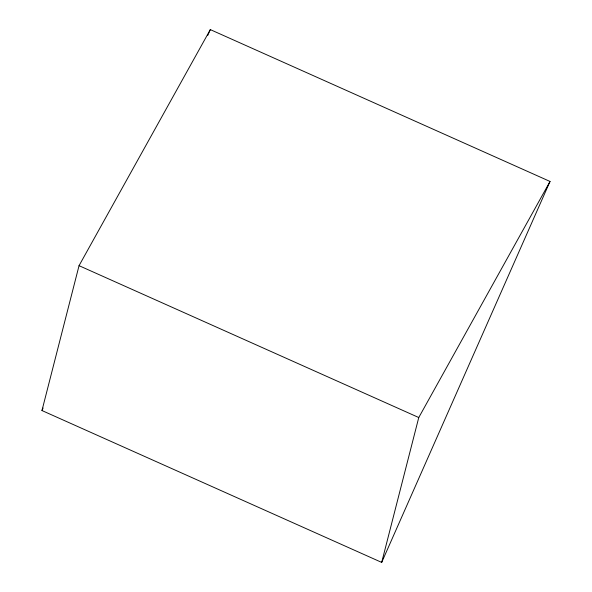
<?xml version="1.0" encoding="UTF-8"?>
<svg xmlns="http://www.w3.org/2000/svg" width="592" height="592" viewBox="0 0 592 592"><rect width="100%" height="100%" fill="white"/><g stroke="black" fill="none" stroke-linecap="round" stroke-linejoin="round"><path stroke-width="0.89" d="M41.965 410.545L79.047 265.675L210.315 29.6L550.035 181.455L381.685 562.4L41.965 410.545L43.09 408.014M381.685 562.4L418.766 417.53L550.035 181.455M207.696 35.513L210.315 29.6M79.047 265.675L418.766 417.53"/></g></svg>
